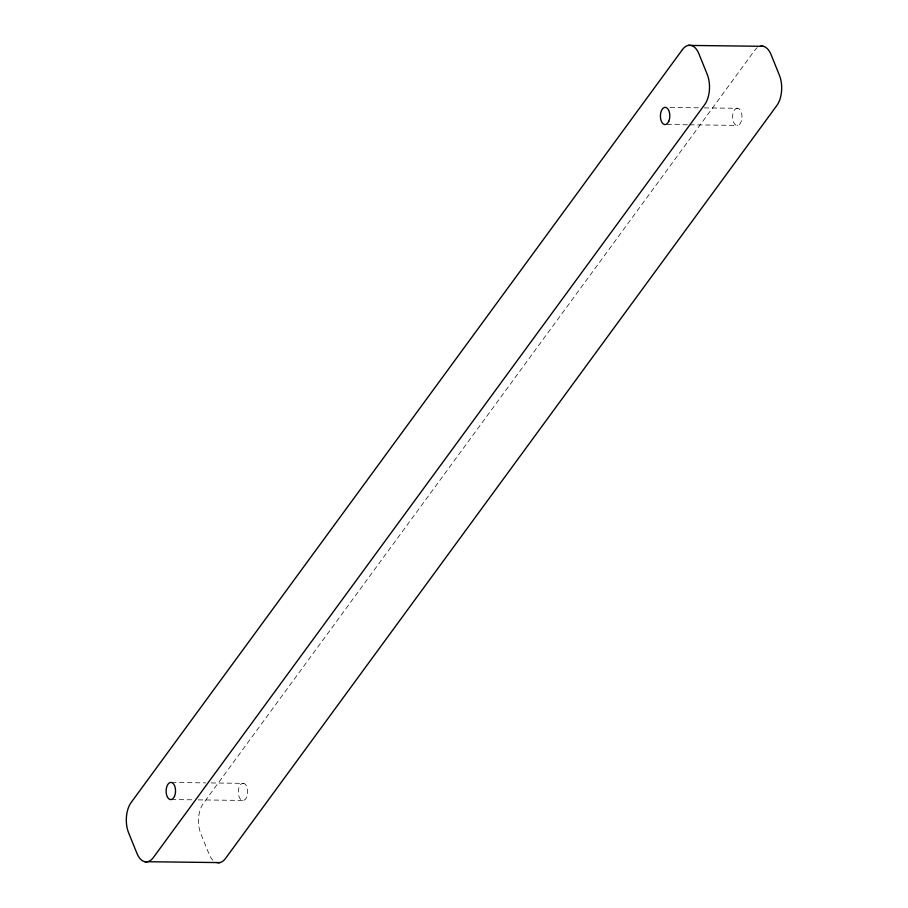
<?xml version="1.0" encoding="UTF-8"?>
<svg xmlns="http://www.w3.org/2000/svg" width="908" height="908" viewBox="0 0 908 908"><rect width="100%" height="100%" fill="white"/><g stroke="black" fill="none" stroke-linecap="round" stroke-linejoin="round"><path stroke-width="0.68" stroke-dasharray="4.54 3.41" d="M670.081 107.484L699.796 107.836M704.233 107.893L738.011 108.302A8.615 4.71 -89.3 0 1 740.962 122.137A8.615 4.71 -89.3 0 1 732.904 120.072A8.615 4.71 -89.3 0 1 738.011 108.302M667.028 124.532L688.446 124.793M689.671 124.805L737.795 125.395M171.544 782.469L205.696 782.878M211.178 782.946L243.73 783.343A8.615 4.71 -89.3 0 1 246.67 797.179A8.615 4.71 -89.3 0 1 238.611 795.113A8.615 4.71 -89.3 0 1 243.73 783.343M171.328 799.562L192.746 799.812M198.216 799.88L243.514 800.436M212.926 860.251A21.542 11.77 -89.3 0 1 209.09 854.201L200.759 833.567A21.542 11.77 -89.3 0 1 203.313 803.387L754.639 50.462A21.542 11.77 -89.3 0 1 757.329 47.681"/><path stroke-width="1.36" d="M688.139 45.4L763.39 46.319M144.61 861.681L219.861 862.6M216.796 862.555A21.542 11.77 -89.3 0 0 225.547 858.412L776.862 105.487A21.542 11.77 -89.3 0 0 779.427 75.307L771.085 54.673A21.542 11.77 -89.3 0 0 760.314 46.274M682.453 49.588L131.138 802.513A21.542 11.77 -89.3 0 0 128.573 832.693L136.915 853.327A21.542 11.77 -89.3 0 0 153.361 857.538L704.687 104.613A21.542 11.77 -89.3 0 0 707.241 74.433L698.91 53.799A21.542 11.77 -89.3 0 0 682.453 49.588M174.495 796.305A8.615 4.71 -89.3 0 0 171.544 782.469A8.615 4.71 -89.3 0 0 166.436 794.239A8.615 4.71 -89.3 0 0 174.495 796.305M668.776 121.263A8.615 4.71 -89.3 0 0 665.836 107.428A8.615 4.71 -89.3 0 0 660.718 119.198A8.615 4.71 -89.3 0 0 668.776 121.263"/></g></svg>
